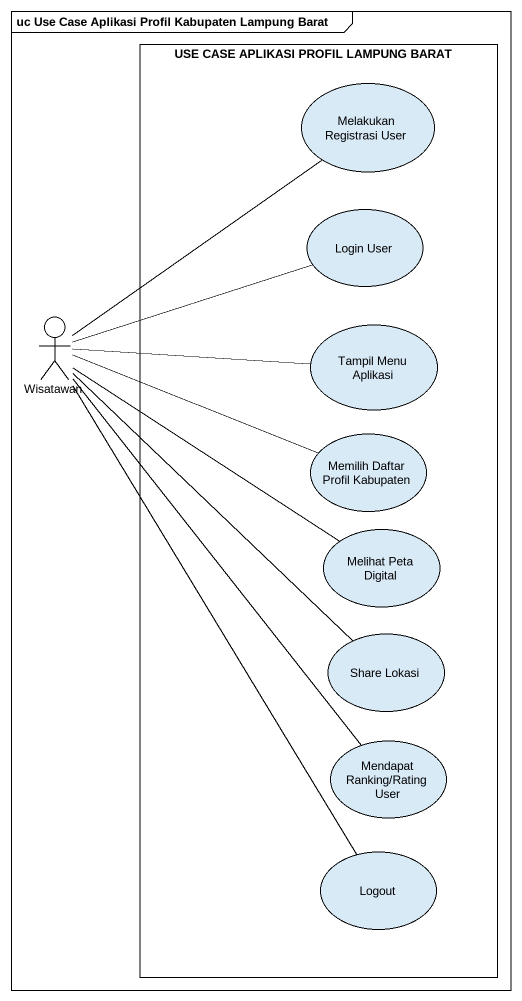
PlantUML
@startuml
mainframe uc Use Case Aplikasi Profil Kabupaten Lampung Barat
rectangle "USE CASE APLIKASI PROFIL LAMPUNG BARAT" as USE_CASE_APLIKASI_PROFIL {
  usecase "Melakukan Registrasi User" as Melakukan_Registrasi_User
  usecase "Login User" as Login_User
  usecase "Tampil Menu Aplikasi" as Tampil_Menu_Aplikasi
  usecase "Memilih Daftar Profil Kabupaten" as Memilih_Daftar_Profil
  usecase "Melihat Peta Digital" as Melihat_Peta_Digital
  usecase "Share Lokasi" as Share_Lokasi
  usecase "Mendapat Ranking/Rating User" as Mendapat_Ranking_Rating_User
  usecase Logout
}
actor Wisatawan
Wisatawan -up- Melakukan_Registrasi_User
Wisatawan -right- Login_User
Wisatawan -right- Tampil_Menu_Aplikasi
Wisatawan -right- Memilih_Daftar_Profil
Wisatawan -- Melihat_Peta_Digital
Wisatawan -- Share_Lokasi
Wisatawan -- Mendapat_Ranking_Rating_User
Wisatawan -- Logout
@enduml
